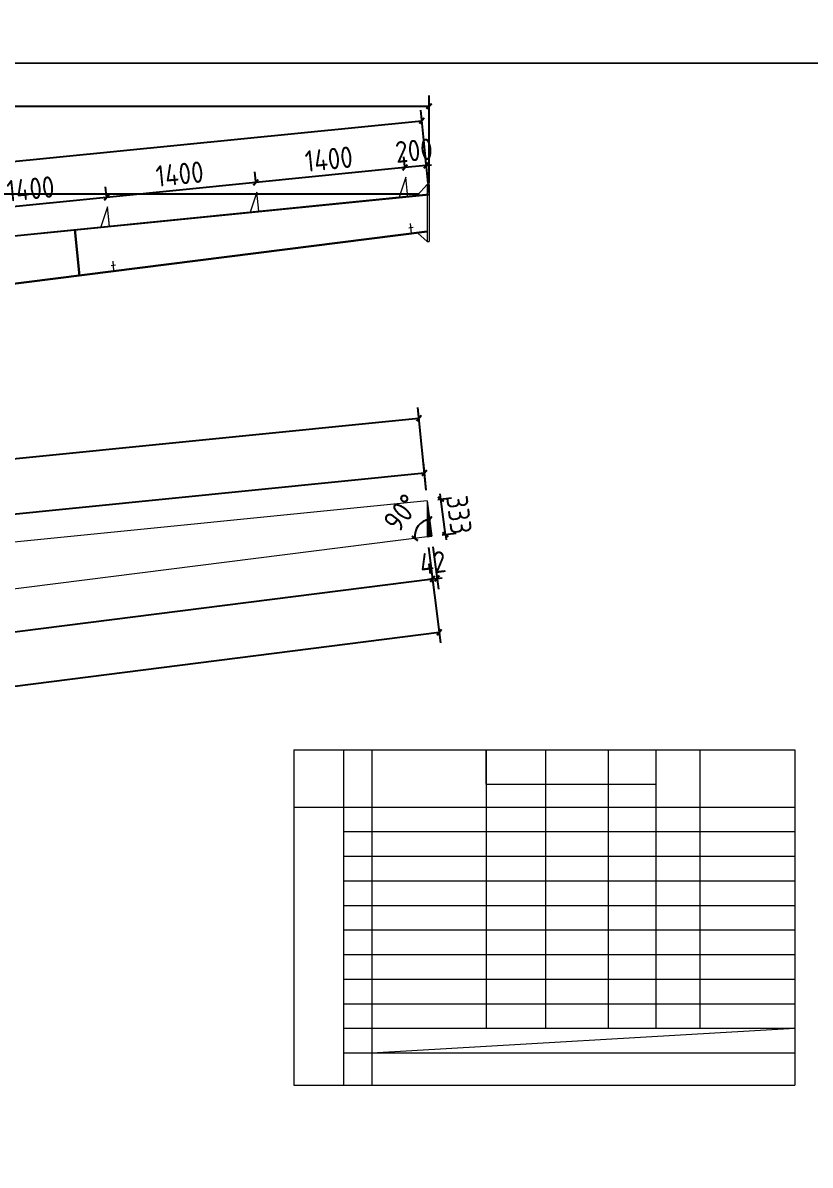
# Model space of a CAD drawing. Extents: x 485428 to 797698, y 56414 to 211814.
# Drawn here: x 770791 to 778145, y 123828 to 134492 of the extents above; entities that cross this region are included whole.
import ezdxf

# ---------------------------------------------------------------- set-up
doc = ezdxf.new("R2010")
doc.units = 0
doc.header["$LTSCALE"] = 1000
doc.header["$MEASUREMENT"] = 0
doc.layers.add('钢架', color=7, linetype='Continuous', lineweight=25)
doc.styles.get("Standard").update_dxf_attribs({"font": 'gbenor.shx', "bigfont": 'gbcbig.shx'})
doc.dimstyles.get("Standard").update_dxf_attribs({"dimscale": 100, "dimtxt": 2, "dimasz": 0.4, "dimexe": 0.5, "dimexo": 1, "dimgap": 0.5, "dimtad": 1, "dimdec": 0, "dimzin": 0, "dimdsep": 46, "dimtxsty": 'Standard', "dimblk": 'ARCHTICK', "dimcen": 0.09, "dimadec": 0, "dimazin": 0, "dimtfac": 1, "dimtdec": 0, "dimtix": 1, "dimtmove": 2, "dimatfit": 3, "dimfxl": 1, "dimtolj": 1, "dimtzin": 0, "dimarcsym": 0})

# ---------------------------------------------------------------- blocks, each defined once
blk = doc.blocks.new('_ArchTick')
at = {"color": 0, "linetype": 'ByBlock', "const_width": 0.4}
blk.add_lwpolyline([(-0.5, -0.5), (0.5, 0.5)], dxfattribs=at)
blk = doc.blocks.new('*D2563')
at = {"color": 3, "lineweight": -2}
for p, q in [((774359, 133151), (774350, 133240)), ((774558, 133171), (774549, 133260)), ((774360, 133141), (774310, 133136)), ((774559, 133161), (774360, 133141)), ((774559, 133161), (774609, 133166))]:
    blk.add_line(p, q, dxfattribs=at)
at = {"layer": 'Defpoints', "color": 0}
for p in [(774360, 133141), (774369, 133052), (774568, 133072)]:
    blk.add_point(p, dxfattribs=at)
at = {"color": 3, "lineweight": -2, "xscale": 50, "yscale": 50, "zscale": 50}
for p, rotation in [((774559, 133161), 185.7105931375494), ((774360, 133141), 5.710593137549453)]:
    blk.add_blockref('_ArchTick', p, dxfattribs=dict(at, rotation=rotation))
at = {"color": 0, "lineweight": 15, "insert": (774445, 133300), "char_height": 200, "attachment_point": 5, "rotation": 5.7106}
blk.add_mtext('\\A1;200', dxfattribs=at)
blk = doc.blocks.new('*D2591')
at = {"color": 3, "lineweight": -2}
for p, q in [((774353, 133209), (774350, 133240)), ((772966, 133012), (772957, 133101)), ((774360, 133141), (772967, 133002))]:
    blk.add_line(p, q, dxfattribs=at)
at = {"layer": 'Defpoints', "color": 0}
for p in [(774363, 133110), (772967, 133002), (772976, 132912)]:
    blk.add_point(p, dxfattribs=at)
at = {"color": 3, "lineweight": -2, "xscale": 50, "yscale": 50, "zscale": 50}
for p, rotation in [((774360, 133141), 5.710593137575612), ((772967, 133002), 185.7105931375756)]:
    blk.add_blockref('_ArchTick', p, dxfattribs=dict(at, rotation=rotation))
at = {"color": 0, "lineweight": 15, "insert": (773649, 133220), "char_height": 200, "attachment_point": 5, "rotation": 5.7106}
blk.add_mtext('\\A1;1400', dxfattribs=at)
blk = doc.blocks.new('*D2592')
at = {"color": 3, "lineweight": -2}
for p, q in [((772966, 133012), (772957, 133101)), ((772967, 133002), (771574, 132862)), ((771573, 132873), (771564, 132962))]:
    blk.add_line(p, q, dxfattribs=at)
at = {"layer": 'Defpoints', "color": 0}
for p in [(772976, 132912), (771574, 132862), (771583, 132773)]:
    blk.add_point(p, dxfattribs=at)
at = {"color": 3, "lineweight": -2, "xscale": 50, "yscale": 50, "zscale": 50}
for p, rotation in [((772967, 133002), 5.710593137575612), ((771574, 132862), 185.7105931375756)]:
    blk.add_blockref('_ArchTick', p, dxfattribs=dict(at, rotation=rotation))
at = {"color": 0, "lineweight": 15, "insert": (772256, 133081), "char_height": 200, "attachment_point": 5, "rotation": 5.7106}
blk.add_mtext('\\A1;1400', dxfattribs=at)
blk = doc.blocks.new('*D2593')
at = {"color": 3, "lineweight": -2}
for p, q in [((771573, 132873), (771564, 132962)), ((770180, 132733), (770171, 132822)), ((771574, 132862), (770181, 132723))]:
    blk.add_line(p, q, dxfattribs=at)
at = {"layer": 'Defpoints', "color": 0}
for p in [(771583, 132773), (770181, 132723), (770190, 132634)]:
    blk.add_point(p, dxfattribs=at)
at = {"color": 3, "lineweight": -2, "xscale": 50, "yscale": 50, "zscale": 50}
for p, rotation in [((771574, 132862), 5.710593137575612), ((770181, 132723), 185.7105931375756)]:
    blk.add_blockref('_ArchTick', p, dxfattribs=dict(at, rotation=rotation))
at = {"color": 0, "lineweight": 15, "insert": (770863, 132942), "char_height": 200, "attachment_point": 5, "rotation": 5.7106}
blk.add_mtext('\\A1;1400', dxfattribs=at)
blk = doc.blocks.new('*D2598')
at = {"color": 3, "lineweight": -2}
for p, q in [((774486, 132893), (764349, 132893)), ((764449, 132893), (764449, 131913)), ((764691, 131913), (764349, 131913))]:
    blk.add_line(p, q, dxfattribs=at)
at = {"layer": 'Defpoints', "color": 0}
for p in [(774586, 132893), (764449, 131913), (764791, 131913)]:
    blk.add_point(p, dxfattribs=at)
at = {"color": 3, "lineweight": -2, "xscale": 50, "yscale": 50, "zscale": 50}
for p, rotation in [((764449, 132893), 90), ((764449, 131913), 270)]:
    blk.add_blockref('_ArchTick', p, dxfattribs=dict(at, rotation=rotation))
at = {"color": 0, "lineweight": 15, "insert": (764299, 132403), "char_height": 200, "attachment_point": 5, "rotation": 90}
blk.add_mtext('\\A1;980', dxfattribs=at)
blk = doc.blocks.new('*D2561')
at = {"color": 3, "lineweight": -2}
for p, q in [((764791, 132013), (764791, 133813)), ((774586, 132993), (774586, 133813)), ((764791, 133713), (774586, 133713))]:
    blk.add_line(p, q, dxfattribs=at)
at = {"layer": 'Defpoints', "color": 0}
for p in [(774586, 133713), (774586, 132893), (764791, 131913)]:
    blk.add_point(p, dxfattribs=at)
at = {"color": 3, "lineweight": -2, "xscale": 50, "yscale": 50, "zscale": 50, "rotation": 180}
blk.add_blockref('_ArchTick', (764791, 133713), dxfattribs=at)
at = {"color": 3, "lineweight": -2, "xscale": 50, "yscale": 50, "zscale": 50}
blk.add_blockref('_ArchTick', (774586, 133713), dxfattribs=at)
at = {"color": 0, "lineweight": 15, "insert": (769689, 133863), "char_height": 200, "attachment_point": 5}
blk.add_mtext('\\A1;9795', dxfattribs=at)
blk = doc.blocks.new('*D2562')
at = {"color": 3, "lineweight": -2}
for p, q in [((774576, 132992), (774508, 133677)), ((764722, 132598), (774517, 133578)), ((764781, 132013), (764713, 132698))]:
    blk.add_line(p, q, dxfattribs=at)
at = {"layer": 'Defpoints', "color": 0}
for p in [(774517, 133578), (774586, 132893), (764791, 131913)]:
    blk.add_point(p, dxfattribs=at)
at = {"color": 3, "lineweight": -2, "xscale": 50, "yscale": 50, "zscale": 50}
for p, rotation in [((774517, 133578), 5.710593137485651), ((764722, 132598), 185.7105931374856)]:
    blk.add_blockref('_ArchTick', p, dxfattribs=dict(at, rotation=rotation))
at = {"color": 0, "lineweight": 15, "insert": (769605, 133237), "char_height": 200, "attachment_point": 5, "rotation": 5.7106}
blk.add_mtext('\\A1;9844', dxfattribs=at)
blk = doc.blocks.new('*D2564')
at = {"color": 0, "lineweight": -2}
blk.add_arc((774610, 129699), 158, 97.2026, 187.2026, dxfattribs=at)
at = {"layer": 'Defpoints', "color": 0}
for p in [(774568, 130029), (774514, 129825), (774568, 129693), (774610, 129699), (765191, 128508)]:
    blk.add_point(p, dxfattribs=at)
at = {"color": 0, "lineweight": -2, "xscale": 50, "yscale": 50, "zscale": 50}
for p, rotation in [((774590, 129856), 7.202564799046194), ((774453, 129679), 277.2025647990613)]:
    blk.add_blockref('_ArchTick', p, dxfattribs=dict(at, rotation=rotation))
at = {"color": 0, "lineweight": 15, "insert": (774327, 129918), "char_height": 200, "attachment_point": 5, "rotation": 52.2026}
blk.add_mtext('\\A1;90°', dxfattribs=at)
blk = doc.blocks.new('*D2566')
at = {"color": 3, "lineweight": -2}
for p, q in [((774558, 130129), (774532, 130390)), ((764765, 129313), (774542, 130290)), ((764781, 129151), (764755, 129412))]:
    blk.add_line(p, q, dxfattribs=at)
at = {"layer": 'Defpoints', "color": 0}
for p in [(774542, 130290), (774568, 130029), (764791, 129051)]:
    blk.add_point(p, dxfattribs=at)
at = {"color": 3, "lineweight": -2, "xscale": 50, "yscale": 50, "zscale": 50}
for p, rotation in [((774542, 130290), 5.710593137574898), ((764765, 129313), 185.7105931375749)]:
    blk.add_blockref('_ArchTick', p, dxfattribs=dict(at, rotation=rotation))
at = {"color": 0, "lineweight": 15, "insert": (769638, 129957), "char_height": 200, "attachment_point": 5, "rotation": 5.7106}
blk.add_mtext('\\A1;上翼板 9826', dxfattribs=at)
blk = doc.blocks.new('*D2547')
at = {"color": 3, "lineweight": -2}
for p, q in [((774558, 130129), (774481, 130900)), ((764646, 129816), (774491, 130801)), ((764713, 129144), (764636, 129916))]:
    blk.add_line(p, q, dxfattribs=at)
at = {"layer": 'Defpoints', "color": 0}
for p in [(774491, 130801), (774568, 130029), (764723, 129045)]:
    blk.add_point(p, dxfattribs=at)
at = {"color": 3, "lineweight": -2, "xscale": 50, "yscale": 50, "zscale": 50}
for p, rotation in [((774491, 130801), 5.710593137499544), ((764646, 129816), 185.7105931374995)]:
    blk.add_blockref('_ArchTick', p, dxfattribs=dict(at, rotation=rotation))
at = {"color": 0, "lineweight": 15, "insert": (769553, 130464), "char_height": 200, "attachment_point": 5, "rotation": 5.7106}
blk.add_mtext('\\A1;腹板 9894', dxfattribs=at)
blk = doc.blocks.new('*D2568')
at = {"color": 3, "lineweight": -2}
for p, q in [((774581, 129594), (774630, 129200)), ((765240, 128115), (774618, 129300)), ((765203, 128409), (765253, 128015))]:
    blk.add_line(p, q, dxfattribs=at)
at = {"layer": 'Defpoints', "color": 0}
for p in [(774568, 129693), (774618, 129300), (765191, 128508)]:
    blk.add_point(p, dxfattribs=at)
at = {"color": 3, "lineweight": -2, "xscale": 50, "yscale": 50, "zscale": 50}
for p, rotation in [((774618, 129300), 7.202564798976731), ((765240, 128115), 187.2025647989767)]:
    blk.add_blockref('_ArchTick', p, dxfattribs=dict(at, rotation=rotation))
at = {"color": 0, "lineweight": 15, "insert": (769910, 128856), "char_height": 200, "attachment_point": 5, "rotation": 7.2026}
blk.add_mtext('\\A1;9452', dxfattribs=at)
blk = doc.blocks.new('*D2569')
at = {"color": 3, "lineweight": -2}
for p, q in [((774581, 129594), (774630, 129200)), ((774622, 129600), (774672, 129206)), ((774618, 129300), (774568, 129293)), ((774618, 129300), (774660, 129305)), ((774660, 129305), (774709, 129311))]:
    blk.add_line(p, q, dxfattribs=at)
at = {"layer": 'Defpoints', "color": 0}
for p in [(774568, 129693), (774610, 129699), (774660, 129305)]:
    blk.add_point(p, dxfattribs=at)
at = {"color": 3, "lineweight": -2, "xscale": 50, "yscale": 50, "zscale": 50}
for p, rotation in [((774618, 129300), 7.202564798976727), ((774660, 129305), 187.2025647989767)]:
    blk.add_blockref('_ArchTick', p, dxfattribs=dict(at, rotation=rotation))
at = {"color": 0, "lineweight": 15, "insert": (774620, 129451), "char_height": 200, "attachment_point": 5, "rotation": 7.2026}
blk.add_mtext('\\A1;42', dxfattribs=at)
blk = doc.blocks.new('*D2572')
at = {"color": 3, "lineweight": -2}
for p, q in [((774667, 130042), (774796, 130058)), ((774696, 130045), (774690, 130095)), ((774738, 129715), (774696, 130045)), ((774709, 129711), (774837, 129728)), ((774738, 129715), (774744, 129665))]:
    blk.add_line(p, q, dxfattribs=at)
at = {"layer": 'Defpoints', "color": 0}
for p in [(774568, 130029), (774696, 130045), (774610, 129699)]:
    blk.add_point(p, dxfattribs=at)
at = {"color": 3, "lineweight": -2, "xscale": 50, "yscale": 50, "zscale": 50}
for p, rotation in [((774696, 130045), 277.2025647990612), ((774738, 129715), 97.20256479906126)]:
    blk.add_blockref('_ArchTick', p, dxfattribs=dict(at, rotation=rotation))
at = {"color": 0, "lineweight": 15, "insert": (774866, 129899), "char_height": 200, "attachment_point": 5, "rotation": 277.2026}
blk.add_mtext('\\A1;333', dxfattribs=at)
blk = doc.blocks.new('*D2548')
at = {"color": 3, "lineweight": -2}
for p, q in [((774581, 129594), (774693, 128703)), ((764906, 127567), (774681, 128802)), ((764806, 128359), (764919, 127468))]:
    blk.add_line(p, q, dxfattribs=at)
at = {"layer": 'Defpoints', "color": 0}
for p in [(774568, 129693), (774681, 128802), (764793, 128458)]:
    blk.add_point(p, dxfattribs=at)
at = {"color": 3, "lineweight": -2, "xscale": 50, "yscale": 50, "zscale": 50}
for p, rotation in [((774681, 128802), 7.202564799059908), ((764906, 127567), 187.2025647990599)]:
    blk.add_blockref('_ArchTick', p, dxfattribs=dict(at, rotation=rotation))
at = {"color": 0, "lineweight": 15, "insert": (769774, 128340), "char_height": 200, "attachment_point": 5, "rotation": 7.2026}
blk.add_mtext('\\A1;下翼板 9852', dxfattribs=at)

msp = doc.modelspace()

# ---------------------------------------------------------------- hatches: boundary and pattern name
at = {"lineweight": 15}
h = msp.add_hatch(dxfattribs=at)
h.set_pattern_fill('ANSI31', color=256, scale=5, style=0)
h.set_pattern_definition([(45, (0, -21000), (-5.612660076, 5.612660076), [])])
h.paths.add_polyline_path([(774568, 130029.1), (774568, 129693.5), (774609.8, 129698.7)])

# ---------------------------------------------------------------- linework, layer by layer
at = {"color": 2, "lineweight": 15}
for p, q in [((774369.1, 133051.7), (774307.4, 132864.6)), ((774387.8, 132864.6), (774369.1, 133051.7)), ((774568, 132982.5), (774476.7, 132881.6)), ((774568, 132982.5), (774568, 132450.8)), ((774568, 132982.5), (774586, 132982.5)), ((774586, 132892.5), (774568.1, 133071.6)), ((774586, 132982.5), (774586, 132450.8)), ((772976, 132912.4), (772914.4, 132725.3)), ((772994, 132733.3), (772976, 132912.4)), ((772994, 132733.3), (772976, 132912.4)), ((771583, 132773.1), (771521.3, 132586)), ((771600.9, 132594), (771583, 132773.1)), ((771601.7, 132586), (771583, 132773.1)), ((771316, 132128.1), (771272.7, 132561.2)), ((771326, 132129.1), (771282.7, 132562.2)), ((774421.4, 132528.5), (774412.5, 132618.1)), ((774480.5, 132527.9), (774568, 132450.8)), ((774568, 132450.8), (774586, 132450.8)), ((771642.6, 132177.3), (771633.6, 132266.9)), ((774568, 130029.1), (774568, 129693.5))]:
    msp.add_line(p, q, dxfattribs=at)
at = {"lineweight": 15}
for p, q in [((774586, 132892.5), (764791, 131913)), ((774586, 132884.5), (764791, 131905)), ((774436.3, 132580.8), (774396.6, 132575.8)), ((774568, 132547), (765190.5, 131361.9)), ((774568, 132539), (765191, 131353.9)), ((771657.4, 132229.6), (771617.7, 132224.6)), ((774568, 130029.1), (764791, 129051.4)), ((774568, 130029.1), (774609.8, 129698.7)), ((774568, 129693.5), (765190.5, 128508.4)), ((774568, 129693.5), (774609.8, 129698.7)), ((775119.1, 127385.7), (775119.1, 127705)), ((775119.1, 127705), (775119.1, 125105.4)), ((775672.9, 127705), (775672.9, 125105.4)), ((778001.3, 127705), (778001.3, 124573.2)), ((774049.5, 124875.8), (778001.3, 125105.4))]:
    msp.add_line(p, q, dxfattribs=at)
at = {"color": 1, "lineweight": 15}
for p, q in [((771321, 132128.6), (771277.7, 132561.7)), ((773323.6, 127705), (773323.6, 124573.2)), ((773789.4, 124573.2), (773789.4, 127705))]:
    msp.add_line(p, q, dxfattribs=at)
at = {"lineweight": 15}
for points in [[(763438.1, 144614.2), (778288.1, 144614.2), (778288.1, 134114.2), (763438.1, 134114.2)], [(763438.1, 134114.2), (778288.1, 134114.2), (778288.1, 123614.2), (763438.1, 123614.2)]]:
    msp.add_lwpolyline(points, close=True, dxfattribs=at)
at = {"layer": '钢架', "lineweight": 15}
for p, q in [((773323.6, 127705), (778001.3, 127705)), ((774049.5, 127705), (774049.5, 124573.2)), ((776257, 127705), (776257, 125793.9)), ((776702, 127705), (776702, 125105.4)), ((777114.6, 127705), (777114.6, 125105.4)), ((775119.1, 127385.7), (776702, 127385.7)), ((773323.6, 127171.1), (778001.3, 127171.1)), ((773789.4, 126941.5), (778001.3, 126941.5)), ((773789.4, 126712), (778001.3, 126712)), ((773789.4, 126482.5), (778001.3, 126482.5)), ((773789.4, 126482.5), (778001.3, 126482.5)), ((773789.4, 126253), (778001.3, 126253)), ((773789.4, 126023.5), (778001.3, 126023.5)), ((773789.4, 125793.9), (778001.3, 125793.9)), ((776257, 125793.9), (776257, 125105.4)), ((773789.4, 125564.4), (778001.3, 125564.4)), ((773789.4, 125334.9), (778001.3, 125334.9)), ((773789.4, 125105.4), (778001.3, 125105.4)), ((773789.4, 124875.8), (778001.3, 124875.8)), ((773789.4, 124875.8), (778001.3, 124875.8)), ((773789.4, 124875.8), (778001.3, 124875.8)), ((773789.4, 124875.8), (778001.3, 124875.8)), ((773323.6, 124573.2), (778001.3, 124573.2))]:
    msp.add_line(p, q, dxfattribs=at)

# ---------------------------------------------------------------- dimensions: what is measured, and where the dimension line sits
at = {"lineweight": 15}
dim = msp.add_linear_dim(base=(774586, 133713.3), p1=(764791, 131913), p2=(774586, 132892.5), dimstyle='Standard', override={"dimtxt": 2, "dimasz": 0.5, "dimexe": 1, "dimexo": 1, "dimclrd": 3, "dimclre": 3}, dxfattribs=at)
dim.commit()
dim.dimension.update_dxf_attribs({"geometry": '*D2561', "text_midpoint": (769688.5, 133863.3)})
for p1, p2, distance, picture, middle in [((764791, 131913), (774586, 132892.5), 688.7, '*D2562', (769605.1, 133237.3)), ((774568.1, 133071.6), (774369.1, 133051.7), -89.6, '*D2563', (774444.8, 133300.1)), ((774609.8, 129698.7), (774568, 130029.1), -129.4, '*D2572', (774866.1, 129899))]:
    dim = msp.add_aligned_dim(p1=p1, p2=p2, distance=distance, dimstyle='Standard', override={"dimtxt": 2, "dimasz": 0.5, "dimexe": 1, "dimexo": 1, "dimclrd": 3, "dimclre": 3}, dxfattribs=at)
    dim.commit()
    dim.dimension.update_dxf_attribs({"geometry": picture, "text_midpoint": middle})
for base, p1, p2, angle, picture, middle in [((772967.1, 133001.5), (774363.3, 133109.7), (772976, 132912.4), 5.71059, '*D2591', (773648.7, 133220.5)), ((771574.1, 132862.2), (772976, 132912.4), (771583, 132773.1), 5.71059, '*D2592', (772255.7, 133081.2)), ((770181, 132722.9), (771583, 132773.1), (770189.9, 132633.8), 5.71059, '*D2593', (770862.6, 132941.8)), ((764449.020044, 131913.0067655), (774586.0132671, 132892.5067655), (764791.0132671, 131913.0067655), 90, '*D2598', (764299.020044, 132402.7567655)), ((774617.8, 129299.7), (765190.5, 128508.4), (774568, 129693.5), 187.20256, '*D2568', (769910.2, 128856)), ((774659.5, 129305), (774568, 129693.5), (774609.8, 129698.7), 187.20256, '*D2569', (774619.8, 129451.1))]:
    dim = msp.add_linear_dim(base=base, p1=p1, p2=p2, angle=angle, dimstyle='Standard', override={"dimtxt": 2, "dimasz": 0.5, "dimexe": 1, "dimexo": 1, "dimclrd": 3, "dimclre": 3}, dxfattribs=at)
    dim.commit()
    dim.dimension.update_dxf_attribs({"geometry": picture, "text_midpoint": middle})
for p1, p2, distance, text, picture, middle in [((764723.2, 129044.6), (774568, 130029.1), 775.2, '腹板 9894', '*D2547', (769552.9, 130464.1)), ((764793.3, 128458.2), (774568, 129693.5), -898.4, '下翼板 9852', '*D2548', (769773.7, 128339.9))]:
    dim = msp.add_aligned_dim(p1=p1, p2=p2, distance=distance, text=text, dimstyle='Standard', override={"dimtxt": 2, "dimasz": 0.5, "dimexe": 1, "dimexo": 1, "dimclrd": 3, "dimclre": 3}, dxfattribs=at)
    dim.commit()
    dim.dimension.update_dxf_attribs({"geometry": picture, "text_midpoint": middle})
dim = msp.add_linear_dim(base=(774541.9, 130290.4), p1=(764791, 129051.4), p2=(774568, 130029.1), angle=185.71059, text='上翼板 9826', dimstyle='Standard', override={"dimtxt": 2, "dimasz": 0.5, "dimexe": 1, "dimexo": 1, "dimclrd": 3, "dimclre": 3}, dxfattribs=at)
dim.commit()
dim.dimension.update_dxf_attribs({"geometry": '*D2566', "text_midpoint": (769637.8, 129957.4)})
at = {"color": 1, "lineweight": 15}
dim = msp.add_angular_dim_2l(base=(774514.2, 129824.7), line1=((774568, 129693.5), (765190.5, 128508.4)), line2=((774568, 130029.1), (774609.8, 129698.7)), dimstyle='Standard', override={"dimtxt": 2, "dimasz": 0.5, "dimgap": 1}, dxfattribs=at)
dim.commit()
dim.dimension.update_dxf_attribs({"geometry": '*D2564', "text_midpoint": (774326.8, 129918.2)})

doc.saveas('drawing.dxf')
